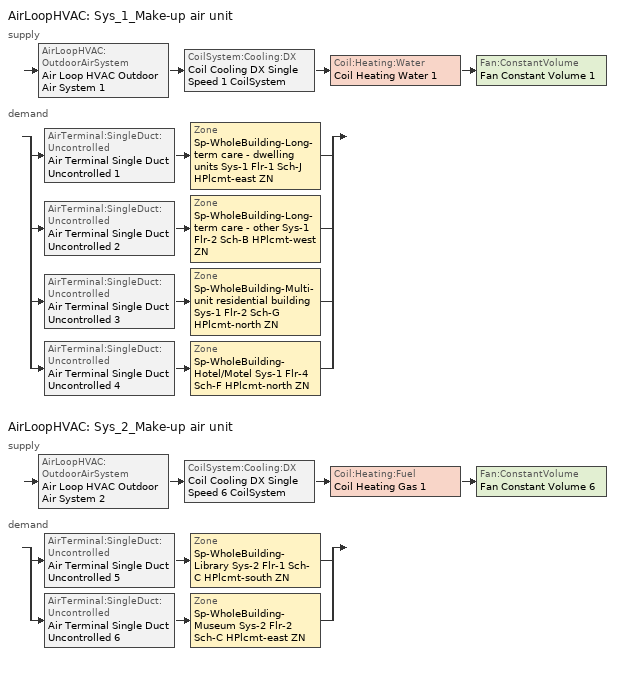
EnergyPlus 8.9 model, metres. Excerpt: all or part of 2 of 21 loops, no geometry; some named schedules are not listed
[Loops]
AirLoopHVAC 'Sys_1_Make-up air unit'
 supply: AirLoopHVAC:OutdoorAirSystem 'Air Loop HVAC Outdoor Air System 1' > CoilSystem:Cooling:DX 'Coil Cooling DX Single Speed 1 CoilSystem' > Coil:Heating:Water 'Coil Heating Water 1' > Fan:ConstantVolume 'Fan Constant Volume 1'
 demand: split
  | AirTerminal:SingleDuct:Uncontrolled 'Air Terminal Single Duct Uncontrolled 1' > Zone 'Sp-WholeBuilding-Long-term care - dwelling units Sys-1 Flr-1 Sch-J HPlcmt-east ZN'
  | AirTerminal:SingleDuct:Uncontrolled 'Air Terminal Single Duct Uncontrolled 2' > Zone 'Sp-WholeBuilding-Long-term care - other Sys-1 Flr-2 Sch-B HPlcmt-west ZN'
  | AirTerminal:SingleDuct:Uncontrolled 'Air Terminal Single Duct Uncontrolled 3' > Zone 'Sp-WholeBuilding-Multi-unit residential building Sys-1 Flr-2 Sch-G HPlcmt-north ZN'
  | AirTerminal:SingleDuct:Uncontrolled 'Air Terminal Single Duct Uncontrolled 4' > Zone 'Sp-WholeBuilding-Hotel/Motel Sys-1 Flr-4 Sch-F HPlcmt-north ZN'
AirLoopHVAC 'Sys_2_Make-up air unit'
 supply: AirLoopHVAC:OutdoorAirSystem 'Air Loop HVAC Outdoor Air System 2' > CoilSystem:Cooling:DX 'Coil Cooling DX Single Speed 6 CoilSystem' > Coil:Heating:Fuel 'Coil Heating Gas 1' > Fan:ConstantVolume 'Fan Constant Volume 6'
 demand: split
  | AirTerminal:SingleDuct:Uncontrolled 'Air Terminal Single Duct Uncontrolled 5' > Zone 'Sp-WholeBuilding-Library Sys-2 Flr-1 Sch-C HPlcmt-south ZN'
  | AirTerminal:SingleDuct:Uncontrolled 'Air Terminal Single Duct Uncontrolled 6' > Zone 'Sp-WholeBuilding-Museum Sys-2 Flr-2 Sch-C HPlcmt-east ZN'
[ZoneControl:Thermostat] Control Object Type 1=ThermostatSetpoint:DualSetpoint
Name | Zone or ZoneList | Control Type Schedule | Control Name 1
Sp-WholeBuilding-Hotel/Motel Sys-1 Flr-4 Sch-F HPlcmt-north ZN Thermostat | Sp-WholeBuilding-Hotel/Motel Sys-1 Flr-4 Sch-F HPlcmt-north ZN | Sp-WholeBuilding-Hotel/Motel Sys-1 Flr-4 Sch-F HPlcmt-north ZN Thermostat Schedule | Hotel/Motel WholeBuilding Thermostat 2
Sp-WholeBuilding-Library Sys-2 Flr-1 Sch-C HPlcmt-south ZN Thermostat | Sp-WholeBuilding-Library Sys-2 Flr-1 Sch-C HPlcmt-south ZN | Sp-WholeBuilding-Library Sys-2 Flr-1 Sch-C HPlcmt-south ZN Thermostat Schedule | Library WholeBuilding Thermostat 2
Sp-WholeBuilding-Long-term care - dwelling units Sys-1 Flr-1 Sch-J HPlcmt-east ZN Thermostat | Sp-WholeBuilding-Long-term care - dwelling units Sys-1 Flr-1 Sch-J HPlcmt-east ZN | Sp-WholeBuilding-Long-term care - dwelling units Sys-1 Flr-1 Sch-J HPlcmt-east ZN Thermostat Schedule | Long-term care - dwelling units WholeBuilding Thermostat 2
Sp-WholeBuilding-Long-term care - other Sys-1 Flr-2 Sch-B HPlcmt-west ZN Thermostat | Sp-WholeBuilding-Long-term care - other Sys-1 Flr-2 Sch-B HPlcmt-west ZN | Sp-WholeBuilding-Long-term care - other Sys-1 Flr-2 Sch-B HPlcmt-west ZN Thermostat Schedule | Long-term care - other WholeBuilding Thermostat 2
Sp-WholeBuilding-Multi-unit residential building Sys-1 Flr-2 Sch-G HPlcmt-north ZN Thermostat | Sp-WholeBuilding-Multi-unit residential building Sys-1 Flr-2 Sch-G HPlcmt-north ZN | Sp-WholeBuilding-Multi-unit residential building Sys-1 Flr-2 Sch-G HPlcmt-north ZN Thermostat Schedule | Multi-unit residential building WholeBuilding Thermostat 2
Sp-WholeBuilding-Museum Sys-2 Flr-2 Sch-C HPlcmt-east ZN Thermostat | Sp-WholeBuilding-Museum Sys-2 Flr-2 Sch-C HPlcmt-east ZN | Sp-WholeBuilding-Museum Sys-2 Flr-2 Sch-C HPlcmt-east ZN Thermostat Schedule | Museum WholeBuilding Thermostat 2
[ThermostatSetpoint:DualSetpoint]
Name | Heating Setpoint Temperature Schedule | Cooling Setpoint Temperature Schedule
Hotel/Motel WholeBuilding Thermostat 2 | NECB-F-Thermostat Setpoint-Heating | NECB-F-Thermostat Setpoint-Cooling
Library WholeBuilding Thermostat 2; Museum WholeBuilding Thermostat 2 | NECB-C-Thermostat Setpoint-Heating | NECB-C-Thermostat Setpoint-Cooling
Long-term care - dwelling units WholeBuilding Thermostat 2 | NECB-J-Thermostat Setpoint-Heating | NECB-J-Thermostat Setpoint-Cooling
Long-term care - other WholeBuilding Thermostat 2 | NECB-B-Thermostat Setpoint-Heating | NECB-B-Thermostat Setpoint-Cooling
Multi-unit residential building WholeBuilding Thermostat 2 | NECB-G-Thermostat Setpoint-Heating | NECB-G-Thermostat Setpoint-Cooling
[AirTerminal:SingleDuct:Uncontrolled] Availability Schedule=Always On Discrete; Maximum Air Flow Rate {m3/s}=AutoSize
Air Terminal Single Duct Uncontrolled 4; Air Terminal Single Duct Uncontrolled 5; Air Terminal Single Duct Uncontrolled 1; Air Terminal Single Duct Uncontrolled 2; Air Terminal Single Duct Uncontrolled 3; Air Terminal Single Duct Uncontrolled 6
[Zone equipment]
Sp-WholeBuilding-Hotel/Motel Sys-1 Flr-4 Sch-F HPlcmt-north ZN: Sp-WholeBuilding-Hotel/Motel Sys-1 Flr-4 Sch-F HPlcmt-north ZN PTAC, Zone HVAC Baseboard Convective Water 4, Air Terminal Single Duct Uncontrolled 4
Sp-WholeBuilding-Library Sys-2 Flr-1 Sch-C HPlcmt-south ZN: Zone HVAC Four Pipe Fan Coil 1, Air Terminal Single Duct Uncontrolled 5
Sp-WholeBuilding-Long-term care - dwelling units Sys-1 Flr-1 Sch-J HPlcmt-east ZN: Sp-WholeBuilding-Long-term care - dwelling units Sys-1 Flr-1 Sch-J HPlcmt-east ZN PTAC, Zone HVAC Baseboard Convective Water 1, Air Terminal Single Duct Uncontrolled 1
Sp-WholeBuilding-Long-term care - other Sys-1 Flr-2 Sch-B HPlcmt-west ZN: Sp-WholeBuilding-Long-term care - other Sys-1 Flr-2 Sch-B HPlcmt-west ZN PTAC, Zone HVAC Baseboard Convective Water 2, Air Terminal Single Duct Uncontrolled 2
Sp-WholeBuilding-Multi-unit residential building Sys-1 Flr-2 Sch-G HPlcmt-north ZN: Sp-WholeBuilding-Multi-unit residential building Sys-1 Flr-2 Sch-G HPlcmt-north ZN PTAC, Zone HVAC Baseboard Convective Water 3, Air Terminal Single Duct Uncontrolled 3
Sp-WholeBuilding-Museum Sys-2 Flr-2 Sch-C HPlcmt-east ZN: Zone HVAC Four Pipe Fan Coil 2, Air Terminal Single Duct Uncontrolled 6
[Sizing:Zone] Zone Cooling Design Supply Air Temperature Input Method=SupplyAirTemperature; Zone Cooling Design Supply Air Temperature {C}=13; Zone Cooling Design Supply Air Temperature Difference {deltaC}=11.11; Zone Heating Design Supply Air Temperature Input Method=SupplyAirTemperature; Zone Heating Design Supply Air Temperature {C}=43; Zone Heating Design Supply Air Temperature Difference {deltaC}=11.11; Zone Cooling Design Supply Air Humidity Ratio {kgWater/kgDryAir}=0.0085; Zone Heating Design Supply Air Humidity Ratio {kgWater/kgDryAir}=0.008; Zone Heating Sizing Factor=1.3; Zone Cooling Sizing Factor=1.1; Cooling Design Air Flow Method=DesignDay; Cooling Design Air Flow Rate {m3/s}=0; Cooling Minimum Air Flow per Zone Floor Area {m3/s-m2}=0.000762; Cooling Minimum Air Flow {m3/s}=0; Cooling Minimum Air Flow Fraction=0; Heating Design Air Flow Method=DesignDay; Heating Design Air Flow Rate {m3/s}=0; Heating Maximum Air Flow per Zone Floor Area {m3/s-m2}=0.002032; Heating Maximum Air Flow {m3/s}=0.141576; Heating Maximum Air Flow Fraction=0.3; Account for Dedicated Outdoor Air System=No
Name | Design Specification Outdoor Air Object | Design Specification Zone Air Distribution Object
Sp-WholeBuilding-Hotel/Motel Sys-1 Flr-4 Sch-F HPlcmt-north ZN | Hotel/Motel WholeBuilding Ventilation | Sp-WholeBuilding-Hotel/Motel Sys-1 Flr-4 Sch-F HPlcmt-north ZN Design Spec Zone Air Dist
Sp-WholeBuilding-Library Sys-2 Flr-1 Sch-C HPlcmt-south ZN | Library WholeBuilding Ventilation | Sp-WholeBuilding-Library Sys-2 Flr-1 Sch-C HPlcmt-south ZN Design Spec Zone Air Dist
Sp-WholeBuilding-Long-term care - dwelling units Sys-1 Flr-1 Sch-J HPlcmt-east ZN | Long-term care - dwelling units WholeBuilding Ventilation | Sp-WholeBuilding-Long-term care - dwelling units Sys-1 Flr-1 Sch-J HPlcmt-east ZN Design Spec Zone Air Dist
Sp-WholeBuilding-Long-term care - other Sys-1 Flr-2 Sch-B HPlcmt-west ZN | Long-term care - other WholeBuilding Ventilation | Sp-WholeBuilding-Long-term care - other Sys-1 Flr-2 Sch-B HPlcmt-west ZN Design Spec Zone Air Dist
Sp-WholeBuilding-Multi-unit residential building Sys-1 Flr-2 Sch-G HPlcmt-north ZN | Multi-unit residential building WholeBuilding Ventilation | Sp-WholeBuilding-Multi-unit residential building Sys-1 Flr-2 Sch-G HPlcmt-north ZN Design Spec Zone Air Dist
Sp-WholeBuilding-Museum Sys-2 Flr-2 Sch-C HPlcmt-east ZN | Museum WholeBuilding Ventilation | Sp-WholeBuilding-Museum Sys-2 Flr-2 Sch-C HPlcmt-east ZN Design Spec Zone Air Dist
[DesignSpecification:ZoneAirDistribution] Zone Air Distribution Effectiveness in Cooling Mode=1; Zone Air Distribution Effectiveness in Heating Mode=1
Sp-WholeBuilding-Hotel/Motel Sys-1 Flr-4 Sch-F HPlcmt-north ZN Design Spec Zone Air Dist; Sp-WholeBuilding-Library Sys-2 Flr-1 Sch-C HPlcmt-south ZN Design Spec Zone Air Dist; Sp-WholeBuilding-Long-term care - dwelling units Sys-1 Flr-1 Sch-J HPlcmt-east ZN Design Spec Zone Air Dist; Sp-WholeBuilding-Long-term care - other Sys-1 Flr-2 Sch-B HPlcmt-west ZN Design Spec Zone Air Dist; Sp-WholeBuilding-Multi-unit residential building Sys-1 Flr-2 Sch-G HPlcmt-north ZN Design Spec Zone Air Dist; Sp-WholeBuilding-Museum Sys-2 Flr-2 Sch-C HPlcmt-east ZN Design Spec Zone Air Dist
[Controller:MechanicalVentilation] Availability Schedule=Always On Discrete; Demand Controlled Ventilation=No; System Outdoor Air Method=ZoneSum
Name | Zone Name 1 | Design Specification Outdoor Air Object Name 1 | Design Specification Zone Air Distribution Object Name 1 | Zone Name 2 | Design Specification Outdoor Air Object Name 2 | Design Specification Zone Air Distribution Object Name 2 | Zone Name 3 | Design Specification Outdoor Air Object Name 3 | Design Specification Zone Air Distribution Object Name 3 | Zone Name 4 | Design Specification Outdoor Air Object Name 4 | Design Specification Zone Air Distribution Object Name 4
Controller Mechanical Ventilation 1 | Sp-WholeBuilding-Hotel/Motel Sys-1 Flr-4 Sch-F HPlcmt-north ZN | Hotel/Motel WholeBuilding Ventilation | Sp-WholeBuilding-Hotel/Motel Sys-1 Flr-4 Sch-F HPlcmt-north ZN Design Spec Zone Air Dist | Sp-WholeBuilding-Long-term care - dwelling units Sys-1 Flr-1 Sch-J HPlcmt-east ZN | Long-term care - dwelling units WholeBuilding Ventilation | Sp-WholeBuilding-Long-term care - dwelling units Sys-1 Flr-1 Sch-J HPlcmt-east ZN Design Spec Zone Air Dist | Sp-WholeBuilding-Long-term care - other Sys-1 Flr-2 Sch-B HPlcmt-west ZN | Long-term care - other WholeBuilding Ventilation | Sp-WholeBuilding-Long-term care - other Sys-1 Flr-2 Sch-B HPlcmt-west ZN Design Spec Zone Air Dist | Sp-WholeBuilding-Multi-unit residential building Sys-1 Flr-2 Sch-G HPlcmt-north ZN | Multi-unit residential building WholeBuilding Ventilation | Sp-WholeBuilding-Multi-unit residential building Sys-1 Flr-2 Sch-G HPlcmt-north ZN Design Spec Zone Air Dist
Controller Mechanical Ventilation 2 | Sp-WholeBuilding-Library Sys-2 Flr-1 Sch-C HPlcmt-south ZN | Library WholeBuilding Ventilation | Sp-WholeBuilding-Library Sys-2 Flr-1 Sch-C HPlcmt-south ZN Design Spec Zone Air Dist | Sp-WholeBuilding-Museum Sys-2 Flr-2 Sch-C HPlcmt-east ZN | Museum WholeBuilding Ventilation | Sp-WholeBuilding-Museum Sys-2 Flr-2 Sch-C HPlcmt-east ZN Design Spec Zone Air Dist
[DesignSpecification:OutdoorAir] Outdoor Air Method=Sum; Outdoor Air Flow per Person {m3/s-person}=0; Outdoor Air Flow per Zone {m3/s}=0; Outdoor Air Flow Air Changes per Hour {1/hr}=0
Name | Outdoor Air Flow per Zone Floor Area {m3/s-m2}
Hotel/Motel WholeBuilding Ventilation | 0.00040132
Library WholeBuilding Ventilation | 0.00072644
Long-term care - dwelling units WholeBuilding Ventilation; Long-term care - other WholeBuilding Ventilation | 0.0005588
Multi-unit residential building WholeBuilding Ventilation | 0.00034544
Museum WholeBuilding Ventilation | 0.0004826
[Coil:Heating:Water]
Coil Heating Water 1: Availability Schedule=Always On Discrete; U-Factor Times Area Value {W/K}=Autosize; Maximum Water Flow Rate {m3/s}=Autosize; Performance Input Method=UFactorTimesAreaAndDesignWaterFlowRate; Rated Capacity {W}=Autosize; Rated Inlet Water Temperature {C}=82.2; Rated Inlet Air Temperature {C}=16.6; Rated Outlet Water Temperature {C}=71.1; Rated Outlet Air Temperature {C}=32.2; Rated Ratio for Air and Water Convection=0.5
[ZoneHVAC:PackagedTerminalAirConditioner] Availability Schedule=Always On Discrete; Cooling Supply Air Flow Rate {m3/s}=Autosize; Heating Supply Air Flow Rate {m3/s}=Autosize; No Load Supply Air Flow Rate {m3/s}=Autosize; Cooling Outdoor Air Flow Rate {m3/s}=Autosize; Heating Outdoor Air Flow Rate {m3/s}=Autosize; No Load Outdoor Air Flow Rate {m3/s}=Autosize; Fan Placement=DrawThrough
Name | Supply Air Fan | Heating Coil | Cooling Coil
Sp-WholeBuilding-Hotel/Motel Sys-1 Flr-4 Sch-F HPlcmt-north ZN PTAC | Fan Constant Volume 5 | Coil Heating Electric 4 | Coil Cooling DX Single Speed 5
Sp-WholeBuilding-Long-term care - dwelling units Sys-1 Flr-1 Sch-J HPlcmt-east ZN PTAC | Fan Constant Volume 2 | Coil Heating Electric 1 | Coil Cooling DX Single Speed 2
Sp-WholeBuilding-Long-term care - other Sys-1 Flr-2 Sch-B HPlcmt-west ZN PTAC | Fan Constant Volume 3 | Coil Heating Electric 2 | Coil Cooling DX Single Speed 3
Sp-WholeBuilding-Multi-unit residential building Sys-1 Flr-2 Sch-G HPlcmt-north ZN PTAC | Fan Constant Volume 4 | Coil Heating Electric 3 | Coil Cooling DX Single Speed 4
[Fan:ConstantVolume] Availability Schedule=Always On Discrete; Fan Total Efficiency=0.7; Maximum Flow Rate {m3/s}=AutoSize; Motor Efficiency=0.9; Motor In Airstream Fraction=1
Name | Pressure Rise {Pa}
Fan Constant Volume 5; Fan Constant Volume 2; Fan Constant Volume 3; Fan Constant Volume 4 | 640
Fan Constant Volume 1; Fan Constant Volume 6 | 250
[Coil:Heating:Electric] Availability Schedule=ON_OFF_ALWAYS_OFF; Efficiency=1; Nominal Capacity {W}=Autosize
Coil Heating Electric 4; Coil Heating Electric 1; Coil Heating Electric 2; Coil Heating Electric 3
[Coil:Cooling:DX:SingleSpeed] Gross Rated Total Cooling Capacity {W}=Autosize; Gross Rated Sensible Heat Ratio=Autosize; Gross Rated Cooling COP {W/W}=3; Rated Air Flow Rate {m3/s}=Autosize; Rated Evaporator Fan Power Per Volume Flow Rate {W/(m3/s)}=773.3; Condenser Type=AirCooled; Evaporative Condenser Effectiveness=0; Evaporative Condenser Air Flow Rate {m3/s}=Autosize; Evaporative Condenser Pump Rated Power Consumption {W}=Autosize; Crankcase Heater Capacity {W}=0; Maximum Outdoor Dry-Bulb Temperature for Crankcase Heater Operation {C}=0; Basin Heater Capacity {W/K}=0; Basin Heater Setpoint Temperature {C}=10
Name | Availability Schedule | Total Cooling Capacity Function of Temperature Curve | Total Cooling Capacity Function of Flow Fraction Curve | Energy Input Ratio Function of Temperature Curve | Energy Input Ratio Function of Flow Fraction Curve | Part Load Fraction Correlation Curve
Coil Cooling DX Single Speed 5 | Always On Discrete | Curve Biquadratic 9 | Curve Quadratic 9 | Curve Biquadratic 10 | Curve Quadratic 10 | Curve Cubic 5
Coil Cooling DX Single Speed 2 | Always On Discrete | Curve Biquadratic 3 | Curve Quadratic 3 | Curve Biquadratic 4 | Curve Quadratic 4 | Curve Cubic 2
Coil Cooling DX Single Speed 3 | Always On Discrete | Curve Biquadratic 5 | Curve Quadratic 5 | Curve Biquadratic 6 | Curve Quadratic 6 | Curve Cubic 3
Coil Cooling DX Single Speed 4 | Always On Discrete | Curve Biquadratic 7 | Curve Quadratic 7 | Curve Biquadratic 8 | Curve Quadratic 8 | Curve Cubic 4
Coil Cooling DX Single Speed 1 | Always On Discrete | Curve Biquadratic 1 | Curve Quadratic 1 | Curve Biquadratic 2 | Curve Quadratic 2 | Curve Cubic 1
Coil Cooling DX Single Speed 6 | tpfc_clg_availability | Curve Biquadratic 15 | Curve Quadratic 13 | Curve Biquadratic 16 | Curve Quadratic 14 | Curve Cubic 6
[AirLoopHVAC] Design Supply Air Flow Rate {m3/s}=AutoSize
Sys_1_Make-up air unit; Sys_2_Make-up air unit
[Sizing:System] Design Outdoor Air Flow Rate {m3/s}=Autosize; Central Heating Maximum System Air Flow Ratio=1; Preheat Design Temperature {C}=7; Preheat Design Humidity Ratio {kgWater/kgDryAir}=0.008; Precool Design Temperature {C}=13; Precool Design Humidity Ratio {kgWater/kgDryAir}=0.008; Central Cooling Design Supply Air Temperature {C}=13; Type of Zone Sum to Use=NonCoincident; Central Cooling Design Supply Air Humidity Ratio {kgWater/kgDryAir}=0.0085; Central Heating Design Supply Air Humidity Ratio {kgWater/kgDryAir}=0.008; Cooling Supply Air Flow Rate Method=DesignDay; Cooling Supply Air Flow Rate {m3/s}=0; Cooling Supply Air Flow Rate Per Floor Area {m3/s-m2}=0.00996765; Cooling Fraction of Autosized Cooling Supply Air Flow Rate=1; Cooling Supply Air Flow Rate Per Unit Cooling Capacity {m3/s-W}=3.94755e-05; Heating Supply Air Flow Rate Method=DesignDay; Heating Supply Air Flow Rate {m3/s}=0; Heating Supply Air Flow Rate Per Floor Area {m3/s-m2}=0.00996765; Heating Fraction of Autosized Heating Supply Air Flow Rate=1; Heating Fraction of Autosized Cooling Supply Air Flow Rate=1; Heating Supply Air Flow Rate Per Unit Heating Capacity {m3/s-W}=3.15882e-05; System Outdoor Air Method=ZoneSum; Zone Maximum Outdoor Air Fraction=1; Cooling Design Capacity Method=CoolingDesignCapacity; Cooling Design Capacity {W}=Autosize; Cooling Design Capacity Per Floor Area {W/m2}=234.7; Fraction of Autosized Cooling Design Capacity=1; Heating Design Capacity Method=HeatingDesignCapacity; Heating Design Capacity {W}=Autosize; Heating Design Capacity Per Floor Area {W/m2}=157; Fraction of Autosized Heating Design Capacity=1; Central Cooling Capacity Control Method=OnOff
Name | Type of Load to Size On | Central Heating Design Supply Air Temperature {C} | 100% Outdoor Air in Cooling | 100% Outdoor Air in Heating
Sys_1_Make-up air unit | VentilationRequirement | 43 | Yes | Yes
Sys_2_Make-up air unit | Sensible | 13.1 | No | No
[Controller:WaterCoil]
Controller Water Coil 1: Control Variable=Temperature; Action=Normal; Actuator Variable=Flow; Controller Convergence Tolerance {deltaC}=Autosize; Maximum Actuated Flow {m3/s}=Autosize; Minimum Actuated Flow {m3/s}=0
[Controller:OutdoorAir] Minimum Outdoor Air Flow Rate {m3/s}=Autosize; Maximum Outdoor Air Flow Rate {m3/s}=Autosize; Economizer Control Type=NoEconomizer; Economizer Control Action Type=ModulateFlow; Economizer Maximum Limit Dry-Bulb Temperature {C}=28; Economizer Maximum Limit Enthalpy {J/kg}=64000; Economizer Minimum Limit Dry-Bulb Temperature {C}=-100; Lockout Type=NoLockout; Minimum Limit Type=FixedMinimum; High Humidity Control=No; Control High Indoor Humidity Based on Outdoor Humidity Ratio=Yes; Heat Recovery Bypass Control Type=BypassWhenWithinEconomizerLimits
Name | Mechanical Ventilation Controller
Controller Outdoor Air 1 | Controller Mechanical Ventilation 1
Controller Outdoor Air 2 | Controller Mechanical Ventilation 2
[SetpointManager:MixedAir] Control Variable=Temperature
Node 44 OS Default SPM; Node 43 OS Default SPM; Node 42 OS Default SPM; Node 104 OS Default SPM; Node 103 OS Default SPM; Node 102 OS Default SPM
[CoilSystem:Cooling:DX]
Name | Availability Schedule | Cooling Coil
Coil Cooling DX Single Speed 1 CoilSystem | Always On Discrete | Coil Cooling DX Single Speed 1
Coil Cooling DX Single Speed 6 CoilSystem | tpfc_clg_availability | Coil Cooling DX Single Speed 6
[SetpointManager:Scheduled]
Setpoint Manager Scheduled 1: Control Variable=Temperature; Schedule=Makeup-Air Unit Supply Air Temp
[Coil:Heating:Fuel]
Coil Heating Gas 1: Availability Schedule=Always On Discrete; Fuel Type=NaturalGas; Burner Efficiency=0.8; Nominal Capacity {W}=AutoSize; Parasitic Electric Load {W}=0; Parasitic Fuel Load {W}=0
[SetpointManager:SingleZone:Reheat]
Setpoint Manager Single Zone Reheat 1: Control Variable=Temperature; Minimum Supply Air Temperature {C}=13.1; Maximum Supply Air Temperature {C}=13; Control Zone=Sp-WholeBuilding-Library Sys-2 Flr-1 Sch-C HPlcmt-south ZN
[Schedule:Compact]
Sp-WholeBuilding-Hotel/Motel Sys-1 Flr-4 Sch-F HPlcmt-north ZN Thermostat Schedule; Sp-WholeBuilding-Library Sys-2 Flr-1 Sch-C HPlcmt-south ZN Thermostat Schedule; Sp-WholeBuilding-Long-term care - dwelling units Sys-1 Flr-1 Sch-J HPlcmt-east ZN Thermostat Schedule; Sp-WholeBuilding-Long-term care - other Sys-1 Flr-2 Sch-B HPlcmt-west ZN Thermostat Schedule; Sp-WholeBuilding-Multi-unit residential building Sys-1 Flr-2 Sch-G HPlcmt-north ZN Thermostat Schedule; Sp-WholeBuilding-Museum Sys-2 Flr-2 Sch-C HPlcmt-east ZN Thermostat Schedule: Through: 12/31, For: AllDays, Until: 24:00, 4
[Schedule:Week:Daily]
ON_OFF_ALWAYS_OFF Week Rule - Jan1-Dec31: sunON_OFF_ALWAYS_OFF 1, wkdON_OFF_ALWAYS_OFF 1, wkdON_OFF_ALWAYS_OFF 1, wkdON_OFF_ALWAYS_OFF 1, wkdON_OFF_ALWAYS_OFF 1, wkdON_OFF_ALWAYS_OFF 1, satON_OFF_ALWAYS_OFF 1, Schedule Day 3, Schedule Day 3, Schedule Day 3, Schedule Day 3, Schedule Day 3
tpfc_clg_availability Week Rule - Jan1-Jun24: tpfc_clg_availability_sch_rule_day, tpfc_clg_availability_sch_rule_day, tpfc_clg_availability_sch_rule_day, tpfc_clg_availability_sch_rule_day, tpfc_clg_availability_sch_rule_day, tpfc_clg_availability_sch_rule_day, tpfc_clg_availability_sch_rule_day, Schedule Day 5, Schedule Day 5, Schedule Day 5, Schedule Day 5, Schedule Day 5
tpfc_clg_availability Week Rule - Jun25-Jul1: tpfc_clg_availability_sch_rule_day, tpfc_clg_availability_sch_rule_day, tpfc_clg_availability_sch_rule_day, tpfc_clg_availability_sch_rule_day, tpfc_clg_availability_sch_rule_day, tpfc_clg_availability_sch_rule_day, tpfc_clg_availability_sch_rule_day 1, Schedule Day 5, Schedule Day 5, Schedule Day 5, Schedule Day 5, Schedule Day 5
tpfc_clg_availability Week Rule - Jul2-Oct28: tpfc_clg_availability_sch_rule_day 1, tpfc_clg_availability_sch_rule_day 1, tpfc_clg_availability_sch_rule_day 1, tpfc_clg_availability_sch_rule_day 1, tpfc_clg_availability_sch_rule_day 1, tpfc_clg_availability_sch_rule_day 1, tpfc_clg_availability_sch_rule_day 1, Schedule Day 5, Schedule Day 5, Schedule Day 5, Schedule Day 5, Schedule Day 5
tpfc_clg_availability Week Rule - Oct29-Nov4: tpfc_clg_availability_sch_rule_day 1, tpfc_clg_availability_sch_rule_day 1, tpfc_clg_availability_sch_rule_day 1, tpfc_clg_availability_sch_rule_day 2, tpfc_clg_availability_sch_rule_day 2, tpfc_clg_availability_sch_rule_day 2, tpfc_clg_availability_sch_rule_day 2, Schedule Day 5, Schedule Day 5, Schedule Day 5, Schedule Day 5, Schedule Day 5
[Schedule:Year]
NECB-C-Thermostat Setpoint-Heating: NECB-C-Thermostat Setpoint-Heating Week Rule - Jan1-Dec31, 1, 1, 12, 31
NECB-C-Thermostat Setpoint-Cooling: NECB-C-Thermostat Setpoint-Cooling Week Rule - Jan1-Dec31, 1, 1, 12, 31
NECB-B-Thermostat Setpoint-Heating: NECB-B-Thermostat Setpoint-Heating Week Rule - Jan1-Dec31, 1, 1, 12, 31
NECB-B-Thermostat Setpoint-Cooling: NECB-B-Thermostat Setpoint-Cooling Week Rule - Jan1-Dec31, 1, 1, 12, 31
NECB-G-Thermostat Setpoint-Heating: NECB-G-Thermostat Setpoint-Heating Week Rule - Jan1-Dec31, 1, 1, 12, 31
NECB-G-Thermostat Setpoint-Cooling: NECB-G-Thermostat Setpoint-Cooling Week Rule - Jan1-Dec31, 1, 1, 12, 31
NECB-F-Thermostat Setpoint-Heating: NECB-F-Thermostat Setpoint-Heating Week Rule - Jan1-Dec31, 1, 1, 12, 31
NECB-F-Thermostat Setpoint-Cooling: NECB-F-Thermostat Setpoint-Cooling Week Rule - Jan1-Dec31, 1, 1, 12, 31
ON_OFF_ALWAYS_OFF: ON_OFF_ALWAYS_OFF Week Rule - Jan1-Dec31, 1, 1, 12, 31
NECB-J-Thermostat Setpoint-Heating: NECB-J-Thermostat Setpoint-Heating Week Rule - Jan1-Dec31, 1, 1, 12, 31
NECB-J-Thermostat Setpoint-Cooling: NECB-J-Thermostat Setpoint-Cooling Week Rule - Jan1-Dec31, 1, 1, 12, 31
Makeup-Air Unit Supply Air Temp: Makeup-Air Unit Supply Air Temp Week Rule - Jan1-Dec31, 1, 1, 12, 31
tpfc_clg_availability: tpfc_clg_availability Week Rule - Jan1-Jun24, 1, 1, 6, 24, tpfc_clg_availability Week Rule - Jun25-Jul1, 6, 25, 7, 1, tpfc_clg_availability Week Rule - Jul2-Oct28, 7, 2, 10, 28, tpfc_clg_availability Week Rule - Oct29-Nov4, 10, 29, 11, 4, tpfc_clg_availability Week Rule - Nov5-Dec31, 11, 5, 12, 31
[Schedule:Constant]
Always On Discrete: Hourly Value=1
[Curve:Biquadratic] Minimum Value of x {BasedOnField A2}=13; Maximum Value of x {BasedOnField A2}=24; Minimum Value of y {BasedOnField A3}=24; Maximum Value of y {BasedOnField A3}=46
Name | Coefficient1 Constant | Coefficient2 x | Coefficient3 x**2 | Coefficient4 y | Coefficient5 y**2 | Coefficient6 x*y
Curve Biquadratic 9; Curve Biquadratic 3; Curve Biquadratic 5; Curve Biquadratic 7; Curve Biquadratic 1; Curve Biquadratic 15 | 0.867905 | 0.0142459 | 0.000554364 | -0.00755748 | 3.3048e-05 | -0.000191808
Curve Biquadratic 10; Curve Biquadratic 4; Curve Biquadratic 6; Curve Biquadratic 8; Curve Biquadratic 2; Curve Biquadratic 16 | 0.116936 | 0.0284933 | -0.000411156 | 0.0214108 | 0.000161028 | -0.000679104
[Curve:Quadratic] Coefficient1 Constant=1; Coefficient2 x=0; Coefficient3 x**2=0; Minimum Value of x {BasedOnField A2}=0; Maximum Value of x {BasedOnField A2}=1
Curve Quadratic 9; Curve Quadratic 10; Curve Quadratic 3; Curve Quadratic 4; Curve Quadratic 5; Curve Quadratic 6; Curve Quadratic 7; Curve Quadratic 8; Curve Quadratic 1; Curve Quadratic 2; Curve Quadratic 13; Curve Quadratic 14
[Curve:Cubic] Coefficient1 Constant=0.0277; Coefficient2 x=4.9151; Coefficient3 x**2=-8.184; Coefficient4 x**3=4.2702; Minimum Value of x {BasedOnField A2}=0.7; Maximum Value of x {BasedOnField A2}=1
Curve Cubic 5; Curve Cubic 2; Curve Cubic 3; Curve Cubic 4; Curve Cubic 1; Curve Cubic 6
